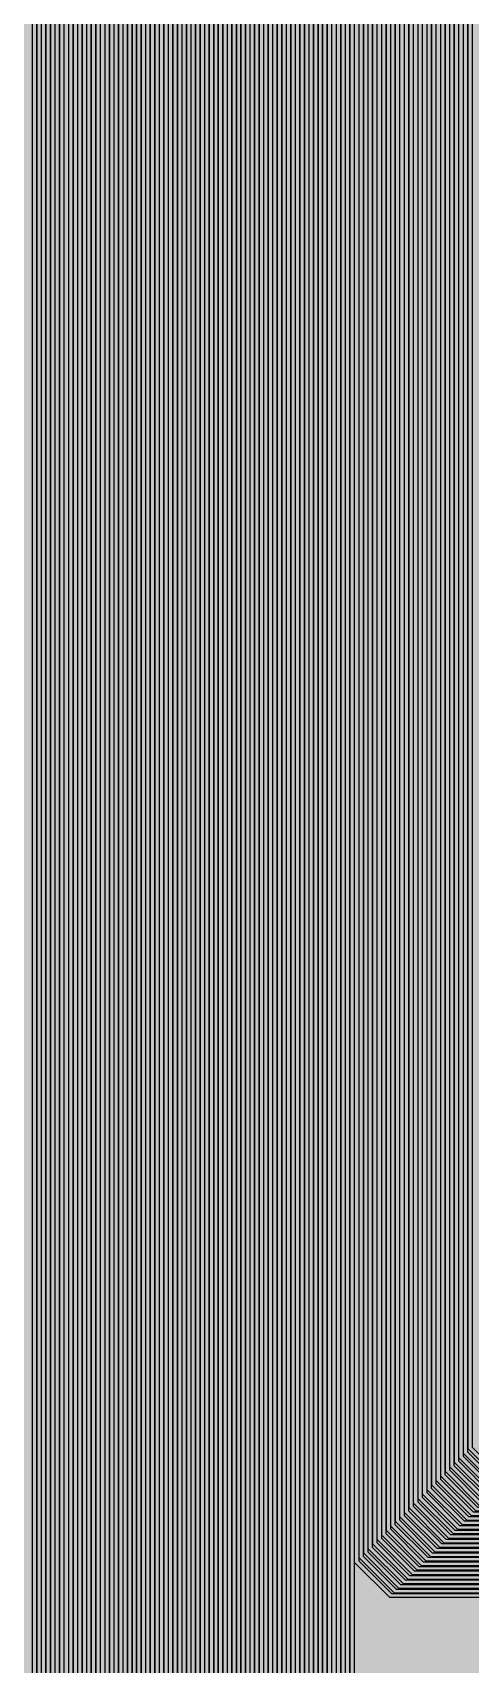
# Model space of a CAD drawing. Header units: metres. Extents: x -7231 to 10969, y -37556 to 1873.
# Drawn here: x 2353 to 2739, y -27294 to -25856 of the extents above; entities that cross this region are included whole.
import ezdxf

# ---------------------------------------------------------------- set-up
doc = ezdxf.new("R2010")
doc.units = ezdxf.units.M
for name, color, linetype in [('Metal1', 4, 'CONTINUOUS'), ('Metal2', 3, 'CONTINUOUS'), ('Polyimide', 7, 'CONTINUOUS')]:
    doc.layers.add(name, color=color, linetype=linetype)

msp = doc.modelspace()

# ---------------------------------------------------------------- hatches: boundary and pattern name
at = {"layer": 'Polyimide'}
msp.add_hatch(color=7, dxfattribs=at).paths.add_polyline_path([(4065.7, -468), (4066.7, -502), (4068.5, -536), (4071.4, -570), (4075.5, -604), (4081, -638), (4088, -672), (4096.5, -706), (4106.6, -740), (4118.3, -774), (4131.6, -808), (4146.5, -842), (4162.9, -876), (4180.7, -910), (4199.8, -944), (4220.2, -978), (4241.7, -1012), (4264.2, -1046), (4287.5, -1080), (4311.5, -1114), (4336, -1148), (4360.9, -1182), (4385.9, -1216), (4410.9, -1250), (4435.7, -1284), (4460.2, -1318), (4484.2, -1352), (4507.5, -1385.9), (4530, -1419.9), (4551.5, -1453.9), (4571.9, -1487.9), (4591.1, -1521.9), (4608.9, -1555.9), (4625.3, -1589.9), (4640.1, -1623.9), (4653.4, -1657.9), (4665.1, -1691.9), (4675.2, -1725.9), (4683.7, -1759.9), (4690.7, -1793.9), (4696.2, -1827.9), (4700.3, -1861.9), (4703.2, -1895.9), (4705.1, -1929.9), (4706.1, -1963.9), (4706.4, -1997.9), (4706.5, -2031.9), (4706.5, -4793), (4710, -4838.4), (4720.2, -4882.7), (4737.1, -4925), (4760.1, -4964.2), (4788.9, -4999.5), (4822.6, -5030), (4860.5, -5055.1), (4901.8, -5074.2), (4901.8, -5074.2), (4970.7, -5105.2), (5034.7, -5145.3), (5092.8, -5193.5), (5143.8, -5249.2), (5186.9, -5311.2), (5221.2, -5378.4), (5246.2, -5449.7), (5261.4, -5523.7), (5266.5, -5599), (5261.4, -5674.3), (5246.2, -5748.3), (5221.2, -5819.6), (5186.9, -5886.8), (5143.8, -5948.8), (5092.8, -6004.5), (5034.7, -6052.7), (4970.7, -6092.8), (4901.8, -6123.8), (4860.5, -6142.9), (4822.6, -6168), (4788.9, -6198.5), (4760.1, -6233.8), (4737.1, -6273), (4720.2, -6315.3), (4710, -6359.6), (4706.5, -6405), (4706.5, -9221.5), (4710, -9266.9), (4720.2, -9311.2), (4737.1, -9353.5), (4760.1, -9392.7), (4788.9, -9428), (4822.6, -9458.5), (4860.5, -9483.6), (4901.8, -9502.7), (4970.7, -9533.7), (5034.7, -9573.8), (5092.8, -9622), (5143.8, -9677.7), (5186.9, -9739.7), (5221.2, -9806.9), (5246.2, -9878.2), (5261.4, -9952.2), (5266.5, -10027.5), (5261.4, -10102.8), (5246.2, -10176.8), (5221.2, -10248.1), (5186.9, -10315.3), (5143.8, -10377.3), (5092.8, -10433), (5034.7, -10481.2), (4970.7, -10521.3), (4901.8, -10552.3), (4860.5, -10571.4), (4822.6, -10596.5), (4788.9, -10627), (4760.1, -10662.3), (4737.1, -10701.5), (4720.2, -10743.8), (4710, -10788.1), (4706.5, -10833.5), (4706.5, -13650), (4710, -13695.4), (4720.2, -13739.7), (4737.1, -13782), (4760.1, -13821.2), (4788.9, -13856.5), (4822.6, -13887), (4860.5, -13912.1), (4901.8, -13931.2), (4970.7, -13962.2), (5034.7, -14002.2), (5092.8, -14050.5), (5143.8, -14106.2), (5186.9, -14168.2), (5221.2, -14235.4), (5246.2, -14306.7), (5261.4, -14380.7), (5266.5, -14456), (5261.4, -14531.3), (5246.2, -14605.3), (5221.2, -14676.5), (5186.9, -14743.8), (5143.8, -14805.8), (5092.8, -14861.5), (5034.7, -14909.7), (4970.7, -14949.8), (4901.8, -14980.8), (4860.5, -14999.9), (4822.6, -15025), (4788.9, -15055.5), (4760.1, -15090.8), (4737.1, -15130), (4720.2, -15172.3), (4710, -15216.6), (4706.5, -15262), (4706.5, -15456), (4720.9, -15750), (4764.1, -16041.3), (4835.7, -16326.8), (4934.9, -16604), (5060.7, -16870.2), (5212.1, -17122.7), (5387.5, -17359.2), (5585.2, -17577.3), (5803.3, -17775), (6039.8, -17950.4), (6292.3, -18101.8), (6558.4, -18227.6), (6835.6, -18326.8), (7121.2, -18398.3), (7412.4, -18441.5), (7706.5, -18456), (9969, -18456), (10047.4, -18459.8), (10125.1, -18471.4), (10201.2, -18490.4), (10275.2, -18516.9), (10346.1, -18550.5), (10413.5, -18590.8), (10476.5, -18637.6), (10534.7, -18690.3), (10587.4, -18748.5), (10634.2, -18811.5), (10674.5, -18878.9), (10708.1, -18949.8), (10734.6, -19023.8), (10753.6, -19099.9), (10765.2, -19177.6), (10769, -19256), (10769, -20895.8), (10730.2, -20951.4), (10694.6, -21009.1), (10662.2, -21068.6), (10633.2, -21129.9), (10607.6, -21192.7), (10585.5, -21256.7), (10566.9, -21322), (10552, -21388.1), (10540.8, -21455), (10533.4, -21522.3), (10529.6, -21590), (10529.6, -21657.8), (10533.4, -21725.5), (10540.8, -21792.9), (10552, -21859.7), (10566.9, -21925.9), (10585.5, -21991.1), (10607.6, -22055.2), (10633.2, -22117.9), (10662.2, -22179.2), (10694.6, -22238.7), (10730.2, -22296.4), (10769, -22352), (10769, -32454.2), (10728.7, -32510.5), (10691.7, -32568.9), (10658, -32629.3), (10627.8, -32691.6), (10601.2, -32755.4), (10578.2, -32820.7), (10558.9, -32887.1), (10543.4, -32954.5), (10531.8, -33022.7), (10524, -33091.4), (10520.1, -33160.5), (10520.1, -33229.7), (10524, -33298.8), (10531.8, -33367.5), (10543.4, -33435.7), (10558.9, -33503.1), (10578.2, -33569.5), (10601.2, -33634.8), (10627.8, -33698.6), (10658, -33760.8), (10691.7, -33821.3), (10728.7, -33879.7), (10769, -33936), (10769, -36556), (10765.2, -36634.4), (10753.6, -36712.1), (10734.6, -36788.2), (10708.1, -36862.1), (10674.5, -36933.1), (10634.2, -37000.5), (10587.4, -37063.5), (10534.7, -37121.7), (10476.5, -37174.4), (10413.5, -37221.2), (10346.1, -37261.5), (10275.2, -37295.1), (10201.2, -37321.6), (10125.1, -37340.6), (10047.4, -37352.1), (9969, -37356), (-6231, -37356), (-6309.4, -37352.1), (-6387.1, -37340.6), (-6463.2, -37321.6), (-6537.2, -37295.1), (-6608.1, -37261.5), (-6675.5, -37221.2), (-6738.5, -37174.4), (-6796.7, -37121.7), (-6849.4, -37063.5), (-6896.2, -37000.5), (-6936.5, -36933.1), (-6970.1, -36862.1), (-6996.6, -36788.2), (-7015.6, -36712.1), (-7027.2, -36634.4), (-7031, -36556), (-7031, -33936), (-6990.7, -33879.8), (-6953.7, -33821.3), (-6920, -33760.9), (-6889.8, -33698.6), (-6863.2, -33634.8), (-6840.2, -33569.5), (-6820.9, -33503.1), (-6805.4, -33435.7), (-6793.7, -33367.5), (-6785.9, -33298.8), (-6782, -33229.7), (-6782, -33160.5), (-6785.9, -33091.4), (-6793.7, -33022.7), (-6805.4, -32954.5), (-6820.9, -32887.1), (-6840.2, -32820.6), (-6863.2, -32755.4), (-6889.8, -32691.5), (-6920, -32629.3), (-6953.7, -32568.9), (-6990.7, -32510.4), (-7031, -32454.2), (-7031, -22364.8), (-6990.7, -22308.6), (-6953.7, -22250.1), (-6920, -22189.7), (-6889.8, -22127.5), (-6863.2, -22063.6), (-6840.2, -21998.4), (-6820.9, -21931.9), (-6805.4, -21864.5), (-6793.7, -21796.3), (-6785.9, -21727.6), (-6782, -21658.5), (-6782, -21589.3), (-6785.9, -21520.3), (-6793.7, -21451.5), (-6805.4, -21383.3), (-6820.9, -21315.9), (-6840.2, -21249.5), (-6863.2, -21184.2), (-6889.8, -21120.4), (-6920, -21058.1), (-6953.7, -20997.7), (-6990.7, -20939.3), (-7031, -20883), (-7031, -19256), (-7027.2, -19177.6), (-7015.6, -19099.9), (-6996.6, -19023.8), (-6970.1, -18949.8), (-6936.5, -18878.9), (-6896.2, -18811.5), (-6849.4, -18748.5), (-6796.7, -18690.3), (-6738.5, -18637.6), (-6675.5, -18590.8), (-6608.1, -18550.5), (-6537.2, -18516.9), (-6463.2, -18490.4), (-6387.1, -18471.4), (-6309.4, -18459.8), (-6231, -18456), (-3968.5, -18456), (-3674.4, -18441.5), (-3383.2, -18398.3), (-3097.6, -18326.8), (-2820.4, -18227.6), (-2554.3, -18101.8), (-2301.8, -17950.4), (-2065.3, -17775), (-1847.2, -17577.3), (-1649.5, -17359.2), (-1474.1, -17122.7), (-1322.7, -16870.2), (-1196.9, -16604), (-1097.7, -16326.8), (-1026.1, -16041.3), (-982.9, -15750), (-968.5, -15456), (-968.5, -15262), (-972, -15216.6), (-982.2, -15172.3), (-999.1, -15130), (-1022.1, -15090.8), (-1050.9, -15055.5), (-1084.6, -15025), (-1122.5, -14999.9), (-1163.8, -14980.8), (-1232.7, -14949.8), (-1296.7, -14909.7), (-1354.8, -14861.5), (-1405.8, -14805.8), (-1448.9, -14743.8), (-1483.2, -14676.5), (-1508.2, -14605.3), (-1523.4, -14531.3), (-1528.5, -14456), (-1523.4, -14380.7), (-1508.2, -14306.7), (-1483.2, -14235.4), (-1448.9, -14168.2), (-1405.8, -14106.2), (-1354.8, -14050.5), (-1296.7, -14002.2), (-1232.7, -13962.2), (-1163.8, -13931.2), (-1122.5, -13912.1), (-1084.6, -13887), (-1050.9, -13856.5), (-1022.1, -13821.2), (-999.1, -13782), (-982.2, -13739.7), (-972, -13695.4), (-968.5, -13650), (-968.5, -12309.6), (-972, -12264.3), (-982.2, -12219.9), (-999.1, -12177.7), (-1022.1, -12138.5), (-1050.9, -12103.2), (-1084.6, -12072.6), (-1122.5, -12047.5), (-1163.8, -12028.5), (-1232.7, -11997.4), (-1296.7, -11957.4), (-1354.8, -11909.1), (-1405.8, -11853.5), (-1448.9, -11791.5), (-1483.2, -11724.2), (-1508.2, -11653), (-1523.4, -11579), (-1528.5, -11503.7), (-1523.4, -11428.3), (-1508.2, -11354.4), (-1483.2, -11283.1), (-1448.9, -11215.9), (-1405.8, -11153.8), (-1354.8, -11098.2), (-1296.7, -11049.9), (-1232.7, -11009.9), (-1163.8, -10978.8), (-1122.5, -10959.8), (-1084.6, -10934.7), (-1050.9, -10904.1), (-1022.1, -10868.9), (-999.1, -10829.6), (-982.2, -10787.4), (-972, -10743), (-968.5, -10697.7), (-968.5, -9357.3), (-972, -9311.9), (-982.2, -9267.6), (-999.1, -9225.4), (-1022.1, -9186.1), (-1050.9, -9150.8), (-1084.6, -9120.3), (-1122.5, -9095.2), (-1163.8, -9076.2), (-1163.8, -9076.2), (-1232.7, -9045.1), (-1296.7, -9005.1), (-1354.8, -8956.8), (-1405.8, -8901.1), (-1448.9, -8839.1), (-1483.2, -8771.9), (-1508.2, -8700.6), (-1523.4, -8626.7), (-1528.5, -8551.3), (-1523.4, -8476), (-1508.2, -8402), (-1483.2, -8330.8), (-1448.9, -8263.5), (-1405.8, -8201.5), (-1354.8, -8145.9), (-1296.7, -8097.6), (-1232.7, -8057.6), (-1163.8, -8026.5), (-1163.8, -8026.5), (-1122.5, -8007.4), (-1084.6, -7982.4), (-1050.9, -7951.8), (-1022.1, -7916.5), (-999.1, -7877.3), (-982.2, -7835), (-972, -7790.7), (-968.5, -7745.4), (-968.5, -6405), (-972, -6359.6), (-982.2, -6315.3), (-999.1, -6273), (-1022.1, -6233.8), (-1050.9, -6198.5), (-1084.6, -6168), (-1122.5, -6142.9), (-1163.8, -6123.8), (-1163.8, -6123.8), (-1232.7, -6092.8), (-1296.7, -6052.7), (-1354.8, -6004.5), (-1405.8, -5948.8), (-1448.9, -5886.8), (-1483.2, -5819.6), (-1508.2, -5748.3), (-1523.4, -5674.3), (-1528.5, -5599), (-1523.4, -5523.7), (-1508.2, -5449.7), (-1483.2, -5378.4), (-1448.9, -5311.2), (-1405.8, -5249.2), (-1354.8, -5193.5), (-1296.7, -5145.3), (-1232.7, -5105.2), (-1163.8, -5074.2), (-1163.8, -5074.2), (-1122.5, -5055.1), (-1084.6, -5030), (-1050.9, -4999.5), (-1022.1, -4964.2), (-999.1, -4925), (-982.2, -4882.7), (-972, -4838.4), (-968.5, -4793), (-968.5, -2031.9), (-968.4, -1997.9), (-968.1, -1963.9), (-967.1, -1929.9), (-965.2, -1895.9), (-962.2, -1861.9), (-958, -1827.9), (-952.4, -1793.9), (-945.3, -1759.9), (-936.6, -1725.9), (-926.4, -1691.9), (-914.4, -1657.9), (-900.9, -1623.9), (-885.7, -1589.9), (-869.1, -1555.9), (-850.9, -1521.9), (-831.4, -1487.9), (-810.6, -1453.9), (-788.7, -1419.9), (-765.8, -1385.9), (-742.1, -1352), (-717.6, -1318), (-692.7, -1284), (-667.4, -1250), (-641.9, -1216), (-616.4, -1182), (-591.1, -1148), (-566.1, -1114), (-541.7, -1080), (-517.9, -1046), (-495, -1012), (-473.1, -978), (-452.4, -944), (-432.8, -910), (-414.7, -876), (-398, -842), (-382.9, -808), (-369.3, -774), (-357.4, -740), (-347.1, -706), (-338.4, -672), (-331.3, -638), (-325.7, -604), (-321.5, -570), (-318.6, -536), (-316.7, -502), (-315.7, -468), (-315.3, -434), (-315.2, -400), (-315.2, 401), (-315.2, 451), (-315.2, 1644), (-270.2, 1644), (-270, 1637.1), (-269.4, 1630.3), (-268.2, 1623.5), (-266.7, 1616.8), (-264.7, 1610.2), (-262.3, 1603.8), (-259.4, 1597.6), (-256.2, 1591.5), (-252.6, 1585.7), (-248.6, 1580.1), (-244.2, 1574.8), (-239.5, 1569.8), (-234.5, 1565.1), (-229.2, 1560.7), (-223.6, 1556.7), (-217.8, 1553.1), (-211.7, 1549.8), (-205.4, 1547), (-199, 1544.6), (-192.4, 1542.6), (-185.7, 1541), (-179, 1539.9), (-172.1, 1539.2), (-165.2, 1539), (-158.4, 1539.2), (-151.5, 1539.9), (-144.8, 1541), (-138.1, 1542.6), (-131.5, 1544.6), (-125.1, 1547), (-118.8, 1549.8), (-112.8, 1553.1), (-106.9, 1556.7), (-101.3, 1560.7), (-96, 1565.1), (-91, 1569.8), (-86.3, 1574.8), (-81.9, 1580.1), (-77.9, 1585.7), (-74.3, 1591.5), (-71.1, 1597.6), (-68.2, 1603.8), (-65.8, 1610.2), (-63.8, 1616.8), (-62.3, 1623.5), (-61.1, 1630.3), (-60.5, 1637.1), (-60.2, 1644), (1853, 1644), (1853, 1573), (3815.2, 1573), (3815.5, 1579.5), (3816.1, 1586.1), (3817.2, 1592.5), (3818.7, 1598.9), (3820.6, 1605.1), (3822.9, 1611.3), (3825.6, 1617.2), (3828.6, 1623), (3832.1, 1628.6), (3835.9, 1633.9), (3840.1, 1638.9), (3844.5, 1643.7), (3849.3, 1648.2), (3854.4, 1652.3), (3859.7, 1656.1), (3865.2, 1659.6), (3871, 1662.7), (3877, 1665.4), (3883.1, 1667.7), (3889.4, 1669.6), (3895.7, 1671.1), (3902.2, 1672.1), (3908.7, 1672.8), (3915.2, 1673), (3921.8, 1672.8), (3928.3, 1672.1), (3934.8, 1671.1), (3941.1, 1669.6), (3947.4, 1667.7), (3953.5, 1665.4), (3959.5, 1662.7), (3965.2, 1659.6), (3970.8, 1656.1), (3976.1, 1652.3), (3981.2, 1648.2), (3986, 1643.7), (3990.4, 1638.9), (3994.6, 1633.9), (3998.4, 1628.6), (4001.9, 1623), (4004.9, 1617.2), (4007.6, 1611.3), (4009.9, 1605.1), (4011.8, 1598.9), (4013.3, 1592.5), (4014.4, 1586.1), (4015, 1579.5), (4015.2, 1573), (4065.2, 1573), (4065.2, 451), (4065.2, 401), (4065.2, -400), (4065.3, -434), (4065.7, -468)])

# ---------------------------------------------------------------- linework, layer by layer
at = {"layer": 'Metal1'}
for points in [[(2360.8, -19211.9), (2360.8, -32970.3), (2389.7, -32999.3), (4400.8, -32999.3), (4426.9, -32969.1), (4416.5, -32818.9), (4416.5, -32041), (4446.5, -32041), (4446.5, -32818.9), (4436.1, -32972.9), (4402.2, -33002.8), (2388.3, -33002.8), (2357.2, -32971.7), (2357.2, -19211.9)], [(2368.8, -19211.9), (2368.8, -32962.3), (2397.7, -32991.2), (4050.8, -32991.2), (4076.8, -32961.1), (4066.5, -32812.5), (4066.5, -32041), (4096.5, -32041), (4096.5, -32812.5), (4086.2, -32964.9), (4052.2, -32994.8), (2396.3, -32994.8), (2365.2, -32963.7), (2365.2, -19211.9)], [(2376.8, -19211.9), (2376.8, -32954.3), (2405.7, -32983.2), (3700.8, -32983.2), (3726.8, -32953.1), (3716.5, -32806.1), (3716.5, -32041), (3746.5, -32041), (3746.5, -32806.1), (3736.2, -32956.9), (3702.2, -32986.8), (2404.3, -32986.8), (2373.2, -32955.7), (2373.2, -19211.9)], [(2384.8, -19211.9), (2384.8, -30202.3), (2413.7, -30231.2), (9450.8, -30231.2), (9479.8, -30202.3), (9479.8, -28831.7), (9450.8, -28802.8), (9010.8, -28802.8), (8976.6, -28773), (8966.5, -28636.9), (8966.5, -27931), (8996.5, -27931), (8996.5, -28636.9), (8986.4, -28769), (9012.2, -28799.2), (9452.2, -28799.2), (9483.2, -28830.3), (9483.2, -30203.7), (9452.2, -30234.7), (2412.3, -30234.7), (2381.2, -30203.7), (2381.2, -19211.9)], [(2392.8, -19211.9), (2392.8, -30194.3), (2421.7, -30223.2), (9442.8, -30223.2), (9471.8, -30194.3), (9471.8, -28839.7), (9442.8, -28810.7), (8660.8, -28810.7), (8626.6, -28781), (8616.5, -28643.3), (8616.5, -27931), (8646.5, -27931), (8646.5, -28643.3), (8636.4, -28777), (8662.2, -28807.2), (9444.2, -28807.2), (9475.3, -28838.3), (9475.3, -30195.7), (9444.2, -30226.7), (2420.3, -30226.7), (2389.2, -30195.7), (2389.2, -19211.9)], [(2400.8, -19211.9), (2400.8, -30186.3), (2429.7, -30215.2), (9434.8, -30215.2), (9463.8, -30186.3), (9463.8, -28847.7), (9434.8, -28818.7), (8310.8, -28818.7), (8276.6, -28789), (8266.5, -28649.7), (8266.5, -27931), (8296.5, -27931), (8296.5, -28649.7), (8286.4, -28785), (8312.2, -28815.2), (9436.2, -28815.2), (9467.2, -28846.3), (9467.2, -30187.7), (9436.2, -30218.8), (2428.3, -30218.8), (2397.2, -30187.7), (2397.2, -19211.9)], [(2408.8, -19211.9), (2408.8, -30178.3), (2437.7, -30207.2), (9426.8, -30207.2), (9455.8, -30178.3), (9455.8, -28855.7), (9426.8, -28826.8), (7960.8, -28826.8), (7926.6, -28797), (7916.5, -28656.1), (7916.5, -27931), (7946.5, -27931), (7946.5, -28656.1), (7936.4, -28793), (7962.2, -28823.2), (9428.2, -28823.2), (9459.3, -28854.3), (9459.3, -30179.7), (9428.2, -30210.7), (2436.3, -30210.7), (2405.2, -30179.7), (2405.2, -19211.9)], [(2416.8, -19211.9), (2416.8, -30170.3), (2445.7, -30199.2), (9418.8, -30199.2), (9447.8, -30170.3), (9447.8, -28863.7), (9418.8, -28834.8), (7610.8, -28834.8), (7576.7, -28805), (7566.5, -28662.5), (7566.5, -27931), (7596.5, -27931), (7596.5, -28662.5), (7586.3, -28801), (7612.2, -28831.2), (9420.2, -28831.2), (9451.2, -28862.3), (9451.2, -30171.7), (9420.2, -30202.7), (2444.3, -30202.7), (2413.2, -30171.7), (2413.2, -19211.9)], [(2424.8, -19211.9), (2424.8, -30162.3), (2453.7, -30191.2), (9410.8, -30191.2), (9439.8, -30162.3), (9439.8, -28871.7), (9410.8, -28842.7), (7260.8, -28842.7), (7226.7, -28813), (7216.5, -28668.9), (7216.5, -27931), (7246.5, -27931), (7246.5, -28668.9), (7236.3, -28809), (7262.2, -28839.2), (9412.2, -28839.2), (9443.3, -28870.3), (9443.3, -30163.7), (9412.2, -30194.7), (2452.3, -30194.7), (2421.2, -30163.7), (2421.2, -19211.9)], [(2432.8, -19211.9), (2432.8, -30154.3), (2461.7, -30183.2), (9402.8, -30183.2), (9431.8, -30154.3), (9431.8, -28879.7), (9402.8, -28850.7), (6910.8, -28850.7), (6876.7, -28821), (6866.5, -28675.3), (6866.5, -27931), (6896.5, -27931), (6896.5, -28675.3), (6886.3, -28817), (6912.2, -28847.2), (9404.2, -28847.2), (9435.2, -28878.3), (9435.2, -30155.7), (9404.2, -30186.8), (2460.3, -30186.8), (2429.2, -30155.7), (2429.2, -19211.9)], [(2440.8, -19211.9), (2440.8, -30146.3), (2469.7, -30175.2), (9394.8, -30175.2), (9423.8, -30146.3), (9423.8, -28887.7), (9394.8, -28858.8), (6560.8, -28858.8), (6526.8, -28829), (6516.5, -28681.7), (6516.5, -27931), (6546.5, -27931), (6546.5, -28681.7), (6536.2, -28825), (6562.2, -28855.2), (9396.2, -28855.2), (9427.3, -28886.3), (9427.3, -30147.7), (9396.2, -30178.7), (2468.3, -30178.7), (2437.2, -30147.7), (2437.2, -19211.9)], [(2448.7, -19211.9), (2448.7, -30138.3), (2477.7, -30167.2), (9386.8, -30167.2), (9415.8, -30138.3), (9415.8, -28895.7), (9386.8, -28866.8), (6210.8, -28866.8), (6176.8, -28837), (6166.5, -28688.1), (6166.5, -27931), (6196.5, -27931), (6196.5, -28688.1), (6186.2, -28833), (6212.2, -28863.2), (9388.2, -28863.2), (9419.2, -28894.3), (9419.2, -30139.7), (9388.2, -30170.7), (2476.3, -30170.7), (2445.2, -30139.7), (2445.2, -19211.9)], [(2456.7, -19211.9), (2456.7, -30130.3), (2485.7, -30159.2), (9378.8, -30159.2), (9407.8, -30130.3), (9407.8, -28903.7), (9378.8, -28874.7), (5860.8, -28874.7), (5826.8, -28844.9), (5816.5, -28694.5), (5816.5, -27931), (5846.5, -27931), (5846.5, -28694.5), (5836.2, -28841.1), (5862.2, -28871.2), (9380.2, -28871.2), (9411.3, -28902.3), (9411.3, -30131.7), (9380.2, -30162.7), (2484.3, -30162.7), (2453.2, -30131.7), (2453.2, -19211.9)], [(2464.7, -19211.9), (2464.7, -30122.3), (2493.7, -30151.2), (9370.8, -30151.2), (9399.8, -30122.3), (9399.8, -28911.7), (9370.8, -28882.7), (5510.8, -28882.7), (5476.8, -28852.9), (5466.5, -28700.9), (5466.5, -27931), (5496.5, -27931), (5496.5, -28700.9), (5486.2, -28849.1), (5512.2, -28879.2), (9372.2, -28879.2), (9403.2, -28910.3), (9403.2, -30123.7), (9372.2, -30154.8), (2492.3, -30154.8), (2461.2, -30123.7), (2461.2, -19211.9)], [(2472.7, -19211.9), (2472.7, -30114.3), (2501.7, -30143.2), (9362.8, -30143.2), (9391.8, -30114.3), (9391.8, -28919.7), (9362.8, -28890.8), (5160.8, -28890.8), (5126.9, -28860.9), (5116.5, -28707.3), (5116.5, -27931), (5146.5, -27931), (5146.5, -28707.3), (5136.1, -28857.1), (5162.2, -28887.2), (9364.2, -28887.2), (9395.3, -28918.3), (9395.3, -30115.7), (9364.2, -30146.7), (2500.3, -30146.7), (2469.2, -30115.7), (2469.2, -19211.9)], [(2480.7, -19211.9), (2480.7, -30106.3), (2509.7, -30135.2), (9354.8, -30135.2), (9383.8, -30106.3), (9383.8, -28927.7), (9354.8, -28898.8), (4810.8, -28898.8), (4776.9, -28868.9), (4766.5, -28713.7), (4766.5, -27931), (4796.5, -27931), (4796.5, -28713.7), (4786.1, -28865.1), (4812.2, -28895.2), (9356.2, -28895.2), (9387.2, -28926.3), (9387.2, -30107.7), (9356.2, -30138.7), (2508.3, -30138.7), (2477.2, -30107.7), (2477.2, -19211.9)], [(2488.7, -19211.9), (2488.7, -30098.3), (2517.7, -30127.2), (9346.8, -30127.2), (9375.8, -30098.3), (9375.8, -28935.7), (9346.8, -28906.7), (4460.8, -28906.7), (4426.9, -28876.9), (4416.5, -28720.1), (4416.5, -27931), (4446.5, -27931), (4446.5, -28720.1), (4436.1, -28873.1), (4462.2, -28903.2), (9348.2, -28903.2), (9379.3, -28934.3), (9379.3, -30099.7), (9348.2, -30130.7), (2516.3, -30130.7), (2485.2, -30099.7), (2485.2, -19211.9)], [(2496.7, -19211.9), (2496.7, -30090.3), (2525.7, -30119.2), (9338.8, -30119.2), (9367.8, -30090.3), (9367.8, -28943.7), (9338.8, -28914.7), (4110.8, -28914.7), (4076.9, -28884.9), (4066.5, -28726.5), (4066.5, -27931), (4096.5, -27931), (4096.5, -28726.5), (4086.1, -28881.1), (4112.2, -28911.2), (9340.2, -28911.2), (9371.2, -28942.3), (9371.2, -30091.7), (9340.2, -30122.8), (2524.3, -30122.8), (2493.2, -30091.7), (2493.2, -19211.9)], [(2504.7, -19211.9), (2504.7, -30082.3), (2533.7, -30111.2), (9330.8, -30111.2), (9359.8, -30082.3), (9359.8, -28951.7), (9330.8, -28922.8), (3760.8, -28922.8), (3726.9, -28892.9), (3716.5, -28732.9), (3716.5, -27931), (3746.5, -27931), (3746.5, -28732.9), (3736.1, -28889.1), (3762.2, -28919.2), (9332.2, -28919.2), (9363.3, -28950.3), (9363.3, -30083.7), (9332.2, -30114.7), (2532.3, -30114.7), (2501.2, -30083.7), (2501.2, -19211.9)], [(2512.7, -19211.9), (2512.7, -30074.3), (2541.7, -30103.2), (8950.8, -30103.2), (8977.1, -30073.2), (8966.5, -29902.1), (8966.5, -29041), (8996.5, -29041), (8996.5, -29902.1), (8985.9, -30076.8), (8952.2, -30106.7), (2540.3, -30106.7), (2509.2, -30075.7), (2509.2, -19211.9)], [(2520.7, -19211.9), (2520.7, -30066.3), (2549.7, -30095.2), (8600.8, -30095.2), (8627.1, -30065.2), (8616.5, -29895.7), (8616.5, -29041), (8646.5, -29041), (8646.5, -29895.7), (8635.9, -30068.8), (8602.2, -30098.7), (2548.3, -30098.7), (2517.2, -30067.7), (2517.2, -19211.9)], [(2528.7, -19211.9), (2528.7, -30058.3), (2557.7, -30087.2), (8250.8, -30087.2), (8277.1, -30057.2), (8266.5, -29889.3), (8266.5, -29041), (8296.5, -29041), (8296.5, -29889.3), (8285.9, -30060.8), (8252.2, -30090.8), (2556.3, -30090.8), (2525.2, -30059.7), (2525.2, -19211.9)], [(2536.7, -19211.9), (2536.7, -30050.3), (2565.7, -30079.2), (7900.8, -30079.2), (7927.1, -30049.2), (7916.5, -29882.9), (7916.5, -29041), (7946.5, -29041), (7946.5, -29882.9), (7935.9, -30052.8), (7902.2, -30082.8), (2564.3, -30082.8), (2533.2, -30051.7), (2533.2, -19211.9)], [(2544.7, -19211.9), (2544.7, -30042.3), (2573.7, -30071.2), (7550.8, -30071.2), (7577.1, -30041.2), (7566.5, -29876.5), (7566.5, -29041), (7596.5, -29041), (7596.5, -29876.5), (7585.9, -30044.8), (7552.2, -30074.7), (2572.3, -30074.7), (2541.2, -30043.7), (2541.2, -19211.9)], [(2552.7, -19211.9), (2552.7, -30034.3), (2581.7, -30063.2), (7200.8, -30063.2), (7227, -30033.2), (7216.5, -29870.1), (7216.5, -29041), (7246.5, -29041), (7246.5, -29870.1), (7236, -30036.8), (7202.2, -30066.7), (2580.3, -30066.7), (2549.2, -30035.7), (2549.2, -19211.9)], [(2560.7, -19211.9), (2560.7, -30026.3), (2589.7, -30055.2), (6850.8, -30055.2), (6877, -30025.1), (6866.5, -29863.7), (6866.5, -29041), (6896.5, -29041), (6896.5, -29863.7), (6886, -30028.9), (6852.2, -30058.8), (2588.3, -30058.8), (2557.2, -30027.7), (2557.2, -19211.9)], [(2568.7, -19211.9), (2568.7, -30018.3), (2597.7, -30047.2), (6500.8, -30047.2), (6527, -30017.1), (6516.5, -29857.3), (6516.5, -29041), (6546.5, -29041), (6546.5, -29857.3), (6536, -30020.9), (6502.2, -30050.8), (2596.3, -30050.8), (2565.2, -30019.7), (2565.2, -19211.9)], [(2576.7, -19211.9), (2576.7, -30010.3), (2605.7, -30039.2), (6150.8, -30039.2), (6177, -30009.1), (6166.5, -29850.9), (6166.5, -29041), (6196.5, -29041), (6196.5, -29850.9), (6186, -30012.9), (6152.2, -30042.7), (2604.3, -30042.7), (2573.2, -30011.7), (2573.2, -19211.9)], [(2584.7, -19211.9), (2584.7, -30002.3), (2613.7, -30031.2), (5800.8, -30031.2), (5827, -30001.1), (5816.5, -29844.5), (5816.5, -29041), (5846.5, -29041), (5846.5, -29844.5), (5836, -30004.9), (5802.2, -30034.7), (2612.3, -30034.7), (2581.2, -30003.7), (2581.2, -19211.9)], [(2592.7, -19211.9), (2592.7, -29994.3), (2621.7, -30023.2), (5450.8, -30023.2), (5476.9, -29993.1), (5466.5, -29838.1), (5466.5, -29041), (5496.5, -29041), (5496.5, -29838.1), (5486.1, -29996.9), (5452.2, -30026.8), (2620.3, -30026.8), (2589.2, -29995.7), (2589.2, -19211.9)], [(2600.7, -19211.9), (2600.7, -29986.3), (2629.7, -30015.2), (5100.8, -30015.2), (5126.9, -29985.1), (5116.5, -29831.7), (5116.5, -29041), (5146.5, -29041), (5146.5, -29831.7), (5136.1, -29988.9), (5102.2, -30018.8), (2628.3, -30018.8), (2597.2, -29987.7), (2597.2, -19211.9)], [(2608.7, -19211.9), (2608.7, -29978.3), (2637.7, -30007.2), (4750.8, -30007.2), (4776.9, -29977.1), (4766.5, -29825.3), (4766.5, -29041), (4796.5, -29041), (4796.5, -29825.3), (4786.1, -29980.9), (4752.2, -30010.7), (2636.3, -30010.7), (2605.2, -29979.7), (2605.2, -19211.9)], [(2616.7, -19211.9), (2616.7, -29970.3), (2645.7, -29999.2), (4400.8, -29999.2), (4426.9, -29969.1), (4416.5, -29818.9), (4416.5, -29041), (4446.5, -29041), (4446.5, -29818.9), (4436.1, -29972.9), (4402.2, -30002.7), (2644.3, -30002.7), (2613.2, -29971.7), (2613.2, -19211.9)], [(2624.8, -19211.9), (2624.8, -29962.3), (2653.7, -29991.2), (4050.8, -29991.2), (4076.8, -29961.1), (4066.5, -29812.5), (4066.5, -29041), (4096.5, -29041), (4096.5, -29812.5), (4086.2, -29964.9), (4052.2, -29994.8), (2652.3, -29994.8), (2621.2, -29963.7), (2621.2, -19211.9)], [(2632.8, -19211.9), (2632.8, -29954.3), (2661.7, -29983.2), (3700.8, -29983.2), (3726.8, -29953.1), (3716.5, -29806.1), (3716.5, -29041), (3746.5, -29041), (3746.5, -29806.1), (3736.2, -29956.9), (3702.2, -29986.8), (2660.3, -29986.8), (2629.2, -29955.7), (2629.2, -19211.9)], [(2640.8, -19211.9), (2640.8, -27202.3), (2669.7, -27231.2), (9450.8, -27231.2), (9479.8, -27202.3), (9479.8, -25831.7), (9450.8, -25802.8), (9010.8, -25802.8), (8976.6, -25773), (8966.5, -25636.9), (8966.5, -24931), (8996.5, -24931), (8996.5, -25636.9), (8986.4, -25769), (9012.2, -25799.2), (9452.2, -25799.2), (9483.2, -25830.3), (9483.2, -27203.7), (9452.2, -27234.7), (2668.3, -27234.7), (2637.2, -27203.7), (2637.2, -19211.9)], [(2648.8, -19211.9), (2648.8, -27194.3), (2677.7, -27223.2), (9442.8, -27223.2), (9471.8, -27194.3), (9471.8, -25839.7), (9442.8, -25810.7), (8660.8, -25810.7), (8626.6, -25781), (8616.5, -25643.3), (8616.5, -24931), (8646.5, -24931), (8646.5, -25643.3), (8636.4, -25777), (8662.2, -25807.2), (9444.2, -25807.2), (9475.3, -25838.3), (9475.3, -27195.7), (9444.2, -27226.7), (2676.3, -27226.7), (2645.2, -27195.7), (2645.2, -19211.9)], [(2656.8, -19211.9), (2656.8, -27186.3), (2685.7, -27215.2), (9434.8, -27215.2), (9463.8, -27186.3), (9463.8, -25847.7), (9434.8, -25818.7), (8310.8, -25818.7), (8276.6, -25789), (8266.5, -25649.7), (8266.5, -24931), (8296.5, -24931), (8296.5, -25649.7), (8286.4, -25785), (8312.2, -25815.2), (9436.2, -25815.2), (9467.2, -25846.3), (9467.2, -27187.7), (9436.2, -27218.8), (2684.3, -27218.8), (2653.2, -27187.7), (2653.2, -19211.9)], [(2664.8, -19211.9), (2664.8, -27178.3), (2693.7, -27207.2), (9426.8, -27207.2), (9455.8, -27178.3), (9455.8, -25855.7), (9426.8, -25826.8), (7960.8, -25826.8), (7926.6, -25797), (7916.5, -25656.1), (7916.5, -24931), (7946.5, -24931), (7946.5, -25656.1), (7936.4, -25793), (7962.2, -25823.2), (9428.2, -25823.2), (9459.3, -25854.3), (9459.3, -27179.7), (9428.2, -27210.7), (2692.3, -27210.7), (2661.2, -27179.7), (2661.2, -19211.9)], [(2672.8, -19211.9), (2672.8, -27170.3), (2701.7, -27199.2), (9418.8, -27199.2), (9447.8, -27170.3), (9447.8, -25863.7), (9418.8, -25834.8), (7610.8, -25834.8), (7576.7, -25805), (7566.5, -25662.5), (7566.5, -24931), (7596.5, -24931), (7596.5, -25662.5), (7586.3, -25801), (7612.2, -25831.2), (9420.2, -25831.2), (9451.2, -25862.3), (9451.2, -27171.7), (9420.2, -27202.7), (2700.3, -27202.7), (2669.2, -27171.7), (2669.2, -19211.9)], [(2680.8, -19211.9), (2680.8, -27162.3), (2709.7, -27191.2), (9410.8, -27191.2), (9439.8, -27162.3), (9439.8, -25871.7), (9410.8, -25842.7), (7260.8, -25842.7), (7226.7, -25813), (7216.5, -25668.9), (7216.5, -24931), (7246.5, -24931), (7246.5, -25668.9), (7236.3, -25809), (7262.2, -25839.2), (9412.2, -25839.2), (9443.3, -25870.3), (9443.3, -27163.7), (9412.2, -27194.7), (2708.3, -27194.7), (2677.2, -27163.7), (2677.2, -19211.9)], [(2688.8, -19211.9), (2688.8, -27154.3), (2717.7, -27183.2), (9402.8, -27183.2), (9431.8, -27154.3), (9431.8, -25879.7), (9402.8, -25850.7), (6910.8, -25850.7), (6876.7, -25821), (6866.5, -25675.3), (6866.5, -24931), (6896.5, -24931), (6896.5, -25675.3), (6886.3, -25817), (6912.2, -25847.2), (9404.2, -25847.2), (9435.2, -25878.3), (9435.2, -27155.7), (9404.2, -27186.8), (2716.3, -27186.8), (2685.2, -27155.7), (2685.2, -19211.9)], [(2696.8, -19211.9), (2696.8, -27146.3), (2725.7, -27175.2), (9394.8, -27175.2), (9423.8, -27146.3), (9423.8, -25887.7), (9394.8, -25858.8), (6560.8, -25858.8), (6526.8, -25829), (6516.5, -25681.7), (6516.5, -24931), (6546.5, -24931), (6546.5, -25681.7), (6536.2, -25825), (6562.2, -25855.2), (9396.2, -25855.2), (9427.3, -25886.3), (9427.3, -27147.7), (9396.2, -27178.7), (2724.3, -27178.7), (2693.2, -27147.7), (2693.2, -19211.9)], [(2704.8, -19211.9), (2704.8, -27138.3), (2733.7, -27167.2), (9386.8, -27167.2), (9415.8, -27138.3), (9415.8, -25895.7), (9386.8, -25866.8), (6210.8, -25866.8), (6176.8, -25837), (6166.5, -25688.1), (6166.5, -24931), (6196.5, -24931), (6196.5, -25688.1), (6186.2, -25833), (6212.2, -25863.2), (9388.2, -25863.2), (9419.2, -25894.3), (9419.2, -27139.7), (9388.2, -27170.7), (2732.3, -27170.7), (2701.2, -27139.7), (2701.2, -19211.9)], [(2712.8, -19211.9), (2712.8, -27130.3), (2741.7, -27159.2), (9378.8, -27159.2), (9407.8, -27130.3), (9407.8, -25903.7), (9378.8, -25874.7), (5860.8, -25874.7), (5826.8, -25844.9), (5816.5, -25694.5), (5816.5, -24931), (5846.5, -24931), (5846.5, -25694.5), (5836.2, -25841.1), (5862.2, -25871.2), (9380.2, -25871.2), (9411.3, -25902.3), (9411.3, -27131.7), (9380.2, -27162.7), (2740.3, -27162.7), (2709.2, -27131.7), (2709.2, -19211.9)], [(2720.8, -19211.9), (2720.8, -27122.3), (2749.7, -27151.2), (9370.8, -27151.2), (9399.8, -27122.3), (9399.8, -25911.7), (9370.8, -25882.7), (5510.8, -25882.7), (5476.8, -25852.9), (5466.5, -25700.9), (5466.5, -24931), (5496.5, -24931), (5496.5, -25700.9), (5486.2, -25849.1), (5512.2, -25879.2), (9372.2, -25879.2), (9403.2, -25910.3), (9403.2, -27123.7), (9372.2, -27154.8), (2748.3, -27154.8), (2717.2, -27123.7), (2717.2, -19211.9)], [(2728.8, -19211.9), (2728.8, -27114.3), (2757.7, -27143.2), (9362.8, -27143.2), (9391.8, -27114.3), (9391.8, -25919.7), (9362.8, -25890.8), (5160.8, -25890.8), (5126.9, -25860.9), (5116.5, -25707.3), (5116.5, -24931), (5146.5, -24931), (5146.5, -25707.3), (5136.1, -25857.1), (5162.2, -25887.2), (9364.2, -25887.2), (9395.3, -25918.3), (9395.3, -27115.7), (9364.2, -27146.7), (2756.3, -27146.7), (2725.2, -27115.7), (2725.2, -19211.9)], [(2736.8, -19211.9), (2736.8, -27106.3), (2765.7, -27135.2), (9354.8, -27135.2), (9383.8, -27106.3), (9383.8, -25927.7), (9354.8, -25898.8), (4810.8, -25898.8), (4776.9, -25868.9), (4766.5, -25713.7), (4766.5, -24931), (4796.5, -24931), (4796.5, -25713.7), (4786.1, -25865.1), (4812.2, -25895.2), (9356.2, -25895.2), (9387.2, -25926.3), (9387.2, -27107.7), (9356.2, -27138.7), (2764.3, -27138.7), (2733.2, -27107.7), (2733.2, -19211.9)]]:
    msp.add_lwpolyline(points, dxfattribs=at)
at = {"layer": 'Metal2'}
for points in [[(2356.7, -19211.9), (2356.7, -32974.3), (2385.7, -33003.2), (4716.7, -33003.2), (4724.9, -32979.8), (4684.3, -32932.6), (4593.8, -32789), (4619.2, -32773), (4709.7, -32916.6), (4738.5, -32979.4), (4718.7, -33006.8), (2384.3, -33006.8), (2353.2, -32975.7), (2353.2, -19211.9)], [(2364.7, -19211.9), (2364.7, -32966.3), (2393.7, -32995.2), (4366.7, -32995.2), (4374.2, -32972.2), (4336.8, -32931.3), (4243.9, -32789.2), (4269.1, -32772.8), (4361.9, -32914.8), (4388.4, -32971.6), (4368.8, -32998.8), (2392.3, -32998.8), (2361.2, -32967.7), (2361.2, -19211.9)], [(2372.7, -19211.9), (2372.7, -32958.3), (2401.7, -32987.3), (4016.7, -32987.3), (4023.4, -32964.6), (3989.4, -32929.8), (3894.1, -32789.4), (3918.9, -32772.6), (4014.2, -32913), (4038.3, -32963.8), (4018.8, -32990.8), (2400.3, -32990.8), (2369.2, -32959.7), (2369.2, -19211.9)], [(2380.7, -19211.9), (2380.7, -32950.3), (2409.7, -32979.2), (3666.6, -32979.2), (3672.5, -32957), (3642.1, -32928.3), (3544.2, -32789.7), (3568.8, -32772.3), (3666.6, -32911), (3688.3, -32956), (3668.8, -32982.8), (2408.3, -32982.8), (2377.2, -32951.7), (2377.2, -19211.9)], [(2388.7, -19211.9), (2388.7, -30198.3), (2417.7, -30227.2), (9446.8, -30227.2), (9475.8, -30198.3), (9475.8, -28835.7), (9446.8, -28806.8), (8970.2, -28806.8), (8910.8, -28796.5), (8795.9, -28681.6), (8817.1, -28660.4), (8927.8, -28771.1), (8970.8, -28803.2), (9448.2, -28803.2), (9479.3, -28834.3), (9479.3, -30199.7), (9448.2, -30230.7), (2416.3, -30230.7), (2385.2, -30199.7), (2385.2, -19211.9)], [(2396.7, -19211.9), (2396.7, -30190.3), (2425.7, -30219.2), (9438.8, -30219.2), (9467.8, -30190.3), (9467.8, -28843.7), (9438.8, -28814.8), (8628.2, -28814.8), (8568.9, -28804.3), (8565.9, -28801.6), (8445.9, -28681.6), (8467.1, -28660.4), (8587.1, -28780.4), (8585.6, -28779.3), (8628.8, -28811.2), (9440.2, -28811.2), (9471.2, -28842.3), (9471.2, -30191.7), (9440.2, -30222.7), (2424.3, -30222.7), (2393.2, -30191.7), (2393.2, -19211.9)], [(2404.7, -19211.9), (2404.7, -30182.3), (2433.7, -30211.2), (9430.8, -30211.2), (9459.8, -30182.3), (9459.8, -28851.7), (9430.8, -28822.7), (8286.2, -28822.7), (8228.2, -28810.4), (8215.9, -28801.6), (8095.9, -28681.6), (8117.1, -28660.4), (8237.1, -28780.4), (8242.4, -28789.1), (8286.8, -28819.2), (9432.2, -28819.2), (9463.2, -28850.3), (9463.2, -30183.7), (9432.2, -30214.7), (2432.3, -30214.7), (2401.2, -30183.7), (2401.2, -19211.9)], [(2412.7, -19211.9), (2412.7, -30174.3), (2441.7, -30203.2), (9422.8, -30203.2), (9451.8, -30174.3), (9451.8, -28859.7), (9422.8, -28830.7), (7944.2, -28830.7), (7887, -28817.1), (7865.9, -28801.6), (7745.9, -28681.6), (7767.1, -28660.4), (7887.1, -28780.4), (7899.5, -28798.4), (7944.8, -28827.2), (9424.2, -28827.2), (9455.2, -28858.3), (9455.2, -30175.7), (9424.2, -30206.8), (2440.3, -30206.8), (2409.2, -30175.7), (2409.2, -19211.9)], [(2420.7, -19211.9), (2420.7, -30166.3), (2449.7, -30195.2), (9414.8, -30195.2), (9443.8, -30166.3), (9443.8, -28867.7), (9414.8, -28838.8), (7602.2, -28838.8), (7545.7, -28824.2), (7515.9, -28801.6), (7395.9, -28681.6), (7417.1, -28660.4), (7537.1, -28780.4), (7556.9, -28807.4), (7602.8, -28835.2), (9416.2, -28835.2), (9447.2, -28866.3), (9447.2, -30167.7), (9416.2, -30198.7), (2448.3, -30198.7), (2417.2, -30167.7), (2417.2, -19211.9)], [(2428.7, -19211.9), (2428.7, -30158.3), (2457.7, -30187.2), (9406.8, -30187.2), (9435.8, -30158.3), (9435.8, -28875.7), (9406.8, -28846.8), (7260.2, -28846.8), (7204.2, -28831.4), (7165.9, -28801.6), (7045.9, -28681.6), (7067.1, -28660.4), (7187.1, -28780.4), (7214.4, -28816.2), (7260.8, -28843.2), (9408.2, -28843.2), (9439.2, -28874.3), (9439.2, -30159.7), (9408.2, -30190.7), (2456.3, -30190.7), (2425.2, -30159.7), (2425.2, -19211.9)], [(2436.7, -19211.9), (2436.7, -30150.3), (2465.7, -30179.2), (9398.8, -30179.2), (9427.8, -30150.3), (9427.8, -28883.7), (9398.8, -28854.7), (6877.3, -28854.7), (6822.7, -28837.4), (6798.7, -28814.3), (6694.6, -28680.2), (6718.4, -28661.8), (6822.4, -28795.9), (6835.9, -28821.2), (6878.1, -28851.2), (9400.2, -28851.2), (9431.2, -28882.3), (9431.2, -30151.7), (9400.2, -30182.7), (2464.3, -30182.7), (2433.2, -30151.7), (2433.2, -19211.9)], [(2444.7, -19211.9), (2444.7, -30142.3), (2473.7, -30171.2), (9390.8, -30171.2), (9419.8, -30142.3), (9419.8, -28891.7), (9390.8, -28862.7), (6527.3, -28862.7), (6473.5, -28844.5), (6445.7, -28816.2), (6344.5, -28679.9), (6368.5, -28662.1), (6469.8, -28798.3), (6486.2, -28829.4), (6528.1, -28859.2), (9392.2, -28859.2), (9423.2, -28890.3), (9423.2, -30143.7), (9392.2, -30174.8), (2472.3, -30174.8), (2441.2, -30143.7), (2441.2, -19211.9)], [(2452.7, -19211.9), (2452.7, -30134.3), (2481.7, -30163.2), (9382.8, -30163.2), (9411.8, -30134.3), (9411.8, -28899.7), (9382.8, -28870.8), (6177.3, -28870.8), (6124.2, -28851.6), (6092.8, -28817.9), (5994.3, -28679.7), (6018.7, -28662.3), (6117.3, -28800.5), (6136.4, -28837.5), (6178.1, -28867.2), (9384.2, -28867.2), (9415.2, -28898.3), (9415.2, -30135.7), (9384.2, -30166.7), (2480.3, -30166.7), (2449.2, -30135.7), (2449.2, -19211.9)], [(2460.7, -19211.9), (2460.7, -30126.3), (2489.7, -30155.2), (9374.8, -30155.2), (9403.8, -30126.3), (9403.8, -28907.7), (9374.8, -28878.8), (5827.3, -28878.8), (5774.9, -28858.8), (5740.1, -28819.5), (5644.1, -28679.5), (5668.9, -28662.5), (5764.8, -28802.5), (5786.6, -28845.7), (5828.1, -28875.2), (9376.2, -28875.2), (9407.2, -28906.3), (9407.2, -30127.7), (9376.2, -30158.7), (2488.3, -30158.7), (2457.2, -30127.7), (2457.2, -19211.9)], [(2468.7, -19211.9), (2468.7, -30118.3), (2497.7, -30147.2), (9366.8, -30147.2), (9395.8, -30118.3), (9395.8, -28915.7), (9366.8, -28886.7), (5477.3, -28886.7), (5425.5, -28866.2), (5387.4, -28820.9), (5294, -28679.3), (5319, -28662.7), (5412.5, -28804.4), (5436.9, -28853.8), (5478.2, -28883.2), (9368.2, -28883.2), (9399.2, -28914.3), (9399.2, -30119.7), (9368.2, -30150.7), (2496.3, -30150.7), (2465.2, -30119.7), (2465.2, -19211.9)], [(2476.7, -19211.9), (2476.7, -30110.3), (2505.7, -30139.2), (9358.8, -30139.2), (9387.8, -30110.3), (9387.8, -28923.7), (9358.8, -28894.7), (5127.3, -28894.7), (5076.1, -28873.5), (5034.9, -28822.2), (4943.8, -28679.1), (4969.2, -28662.9), (5060.2, -28806.1), (5087.1, -28861.8), (5128.2, -28891.2), (9360.2, -28891.2), (9391.2, -28922.3), (9391.2, -30111.7), (9360.2, -30142.8), (2504.3, -30142.8), (2473.2, -30111.7), (2473.2, -19211.9)], [(2484.7, -19211.9), (2484.7, -30102.3), (2513.7, -30131.2), (9350.8, -30131.2), (9379.8, -30102.3), (9379.8, -28931.7), (9350.8, -28902.8), (4777.3, -28902.8), (4726.7, -28881), (4682.5, -28823.5), (4593.7, -28678.8), (4619.3, -28663.2), (4708.1, -28807.8), (4737.3, -28869.9), (4778.2, -28899.2), (9352.2, -28899.2), (9383.2, -28930.3), (9383.2, -30103.7), (9352.2, -30134.7), (2512.3, -30134.7), (2481.2, -30103.7), (2481.2, -19211.9)], [(2492.7, -19211.9), (2492.7, -30094.3), (2521.7, -30123.2), (9342.8, -30123.2), (9371.8, -30094.3), (9371.8, -28939.7), (9342.8, -28910.8), (4427.2, -28910.8), (4377.3, -28888.4), (4330.2, -28824.6), (4243.6, -28678.7), (4269.4, -28663.3), (4356, -28809.3), (4387.6, -28878), (4428.2, -28907.2), (9344.2, -28907.2), (9375.2, -28938.3), (9375.2, -30095.7), (9344.2, -30126.7), (2520.3, -30126.7), (2489.2, -30095.7), (2489.2, -19211.9)], [(2500.7, -19211.9), (2500.7, -30086.3), (2529.7, -30115.2), (9334.8, -30115.2), (9363.8, -30086.3), (9363.8, -28947.7), (9334.8, -28918.7), (4077.2, -28918.7), (4027.8, -28896), (3978, -28825.6), (3893.5, -28678.5), (3919.5, -28663.5), (4004, -28810.7), (4037.8, -28886), (4078.2, -28915.2), (9336.2, -28915.2), (9367.2, -28946.3), (9367.2, -30087.7), (9336.2, -30118.7), (2528.3, -30118.7), (2497.2, -30087.7), (2497.2, -19211.9)], [(2508.7, -19211.9), (2508.7, -30078.3), (2537.7, -30107.2), (9326.8, -30107.2), (9355.8, -30078.3), (9355.8, -28955.7), (9326.8, -28926.7), (3727.2, -28926.7), (3678.3, -28903.5), (3625.9, -28826.6), (3543.4, -28678.3), (3569.6, -28663.7), (3652.1, -28812), (3688, -28894), (3728.2, -28923.2), (9328.2, -28923.2), (9359.2, -28954.3), (9359.2, -30079.7), (9328.2, -30110.8), (2536.3, -30110.8), (2505.2, -30079.7), (2505.2, -19211.9)], [(2516.7, -19211.9), (2516.7, -30070.3), (2545.7, -30099.2), (8916.8, -30099.2), (8930.8, -30073.2), (8863.9, -29948.3), (8792.8, -29787.1), (8820.2, -29774.9), (8891.4, -29936.2), (8940.4, -30073.9), (8918.7, -30102.8), (2544.3, -30102.8), (2513.2, -30071.7), (2513.2, -19211.9)], [(2524.7, -19211.9), (2524.7, -30062.3), (2553.7, -30091.2), (8566.8, -30091.2), (8580.5, -30065.3), (8514, -29944.3), (8442.8, -29787.2), (8470.2, -29774.8), (8541.3, -29932), (8590.2, -30066), (8568.7, -30094.7), (2552.3, -30094.7), (2521.2, -30063.7), (2521.2, -19211.9)], [(2532.7, -19211.9), (2532.7, -30054.3), (2561.7, -30083.2), (8216.8, -30083.2), (8230.2, -30057.5), (8164.4, -29941.2), (8092.9, -29787.3), (8120.1, -29774.7), (8191.6, -29928.6), (8240, -30058.1), (8218.7, -30086.7), (2560.3, -30086.7), (2529.2, -30055.7), (2529.2, -19211.9)], [(2540.7, -19211.9), (2540.7, -30046.3), (2569.7, -30075.2), (7866.7, -30075.2), (7879.8, -30049.6), (7816, -29940.6), (7743, -29787.5), (7770, -29774.5), (7843.1, -29927.7), (7889.8, -30050.2), (7868.7, -30078.8), (2568.3, -30078.8), (2537.2, -30047.7), (2537.2, -19211.9)], [(2548.7, -19211.9), (2548.7, -30038.3), (2577.7, -30067.2), (7516.7, -30067.2), (7529.4, -30041.8), (7467.7, -29940), (7393, -29787.6), (7420, -29774.4), (7494.7, -29926.8), (7539.6, -30042.3), (7518.7, -30070.8), (2576.3, -30070.8), (2545.2, -30039.7), (2545.2, -19211.9)], [(2556.7, -19211.9), (2556.7, -30030.3), (2585.7, -30059.2), (7166.7, -30059.2), (7178.9, -30034), (7119.5, -29939.3), (7043.1, -29787.8), (7069.9, -29774.2), (7146.3, -29925.8), (7189.5, -30034.4), (7168.7, -30062.7), (2584.3, -30062.7), (2553.2, -30031.7), (2553.2, -19211.9)], [(2564.7, -19211.9), (2564.7, -30022.3), (2593.7, -30051.2), (6816.7, -30051.2), (6828.5, -30026.2), (6771.4, -29938.5), (6693.2, -29787.9), (6719.8, -29774.1), (6798, -29924.7), (6839.3, -30026.6), (6818.7, -30054.7), (2592.3, -30054.7), (2561.2, -30023.7), (2561.2, -19211.9)], [(2572.7, -19211.9), (2572.7, -30014.3), (2601.7, -30043.2), (6466.7, -30043.2), (6478, -30018.4), (6423.3, -29937.7), (6343.3, -29788.1), (6369.7, -29773.9), (6449.8, -29923.6), (6489.2, -30018.7), (6468.7, -30046.7), (2600.3, -30046.7), (2569.2, -30015.7), (2569.2, -19211.9)], [(2580.7, -19211.9), (2580.7, -30006.3), (2609.7, -30035.2), (6116.7, -30035.2), (6127.4, -30010.6), (6075.3, -29936.8), (5993.4, -29788.2), (6019.6, -29773.8), (6101.6, -29922.4), (6139, -30010.8), (6118.7, -30038.8), (2608.3, -30038.8), (2577.2, -30007.7), (2577.2, -19211.9)], [(2588.7, -19211.9), (2588.7, -29998.3), (2617.7, -30027.2), (5766.7, -30027.2), (5776.9, -30002.9), (5727.4, -29935.9), (5643.5, -29788.4), (5669.5, -29773.6), (5753.5, -29921.1), (5788.9, -30003), (5768.7, -30030.7), (2616.3, -30030.7), (2585.2, -29999.7), (2585.2, -19211.9)], [(2596.7, -19211.9), (2596.7, -29990.3), (2625.7, -30019.2), (5416.7, -30019.2), (5426.3, -29995.2), (5379.6, -29934.9), (5293.6, -29788.6), (5319.4, -29773.4), (5405.5, -29919.7), (5438.7, -29995.1), (5418.7, -30022.7), (2624.3, -30022.7), (2593.2, -29991.7), (2593.2, -19211.9)], [(2604.7, -19211.9), (2604.7, -29982.3), (2633.7, -30011.2), (5066.7, -30011.2), (5075.6, -29987.5), (5031.9, -29933.8), (4943.7, -29788.8), (4969.3, -29773.2), (5057.5, -29918.2), (5088.6, -29987.3), (5068.7, -30014.7), (2632.3, -30014.7), (2601.2, -29983.7), (2601.2, -19211.9)], [(2612.7, -19211.9), (2612.7, -29974.3), (2641.7, -30003.2), (4716.7, -30003.2), (4724.9, -29979.8), (4684.3, -29932.6), (4593.8, -29789), (4619.2, -29773), (4709.7, -29916.6), (4738.5, -29979.4), (4718.7, -30006.8), (2640.3, -30006.8), (2609.2, -29975.7), (2609.2, -19211.9)], [(2620.8, -19211.9), (2620.8, -29966.3), (2649.7, -29995.2), (4366.7, -29995.2), (4374.2, -29972.2), (4336.8, -29931.3), (4243.9, -29789.2), (4269.1, -29772.8), (4361.9, -29914.8), (4388.4, -29971.6), (4368.8, -29998.7), (2648.3, -29998.7), (2617.2, -29967.7), (2617.2, -19211.9)], [(2628.8, -19211.9), (2628.8, -29958.3), (2657.7, -29987.2), (4016.7, -29987.2), (4023.4, -29964.6), (3989.4, -29929.8), (3894.1, -29789.4), (3918.9, -29772.6), (4014.2, -29913), (4038.3, -29963.8), (4018.8, -29990.7), (2656.3, -29990.7), (2625.2, -29959.7), (2625.2, -19211.9)], [(2636.8, -19211.9), (2636.8, -29950.3), (2665.7, -29979.2), (3666.6, -29979.2), (3672.5, -29957), (3642.1, -29928.3), (3544.2, -29789.7), (3568.8, -29772.3), (3666.6, -29911), (3688.3, -29956), (3668.8, -29982.7), (2664.3, -29982.7), (2633.2, -29951.7), (2633.2, -19211.9)], [(2644.8, -19211.9), (2644.8, -27198.3), (2673.7, -27227.2), (9446.8, -27227.2), (9475.8, -27198.3), (9475.8, -25835.7), (9446.8, -25806.8), (8970.2, -25806.8), (8910.8, -25796.5), (8795.9, -25681.6), (8817.1, -25660.4), (8927.8, -25771.1), (8970.8, -25803.2), (9448.2, -25803.2), (9479.3, -25834.3), (9479.3, -27199.7), (9448.2, -27230.7), (2672.3, -27230.7), (2641.2, -27199.7), (2641.2, -19211.9)], [(2652.8, -19211.9), (2652.8, -27190.3), (2681.7, -27219.2), (9438.8, -27219.2), (9467.8, -27190.3), (9467.8, -25843.7), (9438.8, -25814.8), (8628.2, -25814.8), (8568.9, -25804.3), (8565.9, -25801.6), (8445.9, -25681.6), (8467.1, -25660.4), (8587.1, -25780.4), (8585.6, -25779.3), (8628.8, -25811.2), (9440.2, -25811.2), (9471.2, -25842.3), (9471.2, -27191.7), (9440.2, -27222.7), (2680.3, -27222.7), (2649.2, -27191.7), (2649.2, -19211.9)], [(2660.8, -19211.9), (2660.8, -27182.3), (2689.7, -27211.2), (9430.8, -27211.2), (9459.8, -27182.3), (9459.8, -25851.7), (9430.8, -25822.7), (8286.2, -25822.7), (8228.2, -25810.4), (8215.9, -25801.6), (8095.9, -25681.6), (8117.1, -25660.4), (8237.1, -25780.4), (8242.4, -25789.1), (8286.8, -25819.2), (9432.2, -25819.2), (9463.2, -25850.3), (9463.2, -27183.7), (9432.2, -27214.7), (2688.3, -27214.7), (2657.2, -27183.7), (2657.2, -19211.9)], [(2668.8, -19211.9), (2668.8, -27174.3), (2697.7, -27203.2), (9422.8, -27203.2), (9451.8, -27174.3), (9451.8, -25859.7), (9422.8, -25830.7), (7944.2, -25830.7), (7887, -25817.1), (7865.9, -25801.6), (7745.9, -25681.6), (7767.1, -25660.4), (7887.1, -25780.4), (7899.5, -25798.4), (7944.8, -25827.2), (9424.2, -25827.2), (9455.2, -25858.3), (9455.2, -27175.7), (9424.2, -27206.8), (2696.3, -27206.8), (2665.2, -27175.7), (2665.2, -19211.9)], [(2676.8, -19211.9), (2676.8, -27166.3), (2705.7, -27195.2), (9414.8, -27195.2), (9443.8, -27166.3), (9443.8, -25867.7), (9414.8, -25838.8), (7602.2, -25838.8), (7545.7, -25824.2), (7515.9, -25801.6), (7395.9, -25681.6), (7417.1, -25660.4), (7537.1, -25780.4), (7556.9, -25807.4), (7602.8, -25835.2), (9416.2, -25835.2), (9447.2, -25866.3), (9447.2, -27167.7), (9416.2, -27198.7), (2704.3, -27198.7), (2673.2, -27167.7), (2673.2, -19211.9)], [(2684.8, -19211.9), (2684.8, -27158.3), (2713.7, -27187.2), (9406.8, -27187.2), (9435.8, -27158.3), (9435.8, -25875.7), (9406.8, -25846.8), (7260.2, -25846.8), (7204.2, -25831.4), (7165.9, -25801.6), (7045.9, -25681.6), (7067.1, -25660.4), (7187.1, -25780.4), (7214.4, -25816.2), (7260.8, -25843.2), (9408.2, -25843.2), (9439.2, -25874.3), (9439.2, -27159.7), (9408.2, -27190.7), (2712.3, -27190.7), (2681.2, -27159.7), (2681.2, -19211.9)], [(2692.8, -19211.9), (2692.8, -27150.3), (2721.7, -27179.2), (9398.8, -27179.2), (9427.8, -27150.3), (9427.8, -25883.7), (9398.8, -25854.7), (6877.3, -25854.7), (6822.7, -25837.4), (6798.7, -25814.3), (6694.6, -25680.2), (6718.4, -25661.8), (6822.4, -25795.9), (6835.9, -25821.2), (6878.1, -25851.2), (9400.2, -25851.2), (9431.2, -25882.3), (9431.2, -27151.7), (9400.2, -27182.7), (2720.3, -27182.7), (2689.2, -27151.7), (2689.2, -19211.9)], [(2700.8, -19211.9), (2700.8, -27142.3), (2729.7, -27171.2), (9390.8, -27171.2), (9419.8, -27142.3), (9419.8, -25891.7), (9390.8, -25862.7), (6527.3, -25862.7), (6473.5, -25844.5), (6445.7, -25816.2), (6344.5, -25679.9), (6368.5, -25662.1), (6469.8, -25798.3), (6486.2, -25829.4), (6528.1, -25859.2), (9392.2, -25859.2), (9423.2, -25890.3), (9423.2, -27143.7), (9392.2, -27174.8), (2728.3, -27174.8), (2697.2, -27143.7), (2697.2, -19211.9)], [(2708.8, -19211.9), (2708.8, -27134.3), (2737.7, -27163.2), (9382.8, -27163.2), (9411.8, -27134.3), (9411.8, -25899.7), (9382.8, -25870.8), (6177.3, -25870.8), (6124.2, -25851.6), (6092.8, -25817.9), (5994.3, -25679.7), (6018.7, -25662.3), (6117.3, -25800.5), (6136.4, -25837.5), (6178.1, -25867.2), (9384.2, -25867.2), (9415.2, -25898.3), (9415.2, -27135.7), (9384.2, -27166.7), (2736.3, -27166.7), (2705.2, -27135.7), (2705.2, -19211.9)], [(2716.8, -19211.9), (2716.8, -27126.3), (2745.7, -27155.2), (9374.8, -27155.2), (9403.8, -27126.3), (9403.8, -25907.7), (9374.8, -25878.8), (5827.3, -25878.8), (5774.9, -25858.8), (5740.1, -25819.5), (5644.1, -25679.5), (5668.9, -25662.5), (5764.8, -25802.5), (5786.6, -25845.7), (5828.1, -25875.2), (9376.2, -25875.2), (9407.2, -25906.3), (9407.2, -27127.7), (9376.2, -27158.7), (2744.3, -27158.7), (2713.2, -27127.7), (2713.2, -19211.9)], [(2724.8, -19211.9), (2724.8, -27118.3), (2753.7, -27147.2), (9366.8, -27147.2), (9395.8, -27118.3), (9395.8, -25915.7), (9366.8, -25886.7), (5477.3, -25886.7), (5425.5, -25866.2), (5387.4, -25820.9), (5294, -25679.3), (5319, -25662.7), (5412.5, -25804.4), (5436.9, -25853.8), (5478.2, -25883.2), (9368.2, -25883.2), (9399.2, -25914.3), (9399.2, -27119.7), (9368.2, -27150.7), (2752.3, -27150.7), (2721.2, -27119.7), (2721.2, -19211.9)], [(2732.8, -19211.9), (2732.8, -27110.3), (2761.7, -27139.2), (9358.8, -27139.2), (9387.8, -27110.3), (9387.8, -25923.7), (9358.8, -25894.7), (5127.3, -25894.7), (5076.1, -25873.5), (5034.9, -25822.2), (4943.8, -25679.1), (4969.2, -25662.9), (5060.2, -25806.1), (5087.1, -25861.8), (5128.2, -25891.2), (9360.2, -25891.2), (9391.2, -25922.3), (9391.2, -27111.7), (9360.2, -27142.8), (2760.3, -27142.8), (2729.2, -27111.7), (2729.2, -19211.9)], [(2740.8, -19211.9), (2740.8, -27102.3), (2769.7, -27131.2), (9350.8, -27131.2), (9379.8, -27102.3), (9379.8, -25931.7), (9350.8, -25902.8), (4777.3, -25902.8), (4726.7, -25881), (4682.5, -25823.5), (4593.7, -25678.8), (4619.3, -25663.2), (4708.1, -25807.8), (4737.3, -25869.9), (4778.2, -25899.2), (9352.2, -25899.2), (9383.2, -25930.3), (9383.2, -27103.7), (9352.2, -27134.7), (2768.3, -27134.7), (2737.2, -27103.7), (2737.2, -19211.9)]]:
    msp.add_lwpolyline(points, dxfattribs=at)

doc.saveas('drawing.dxf')
